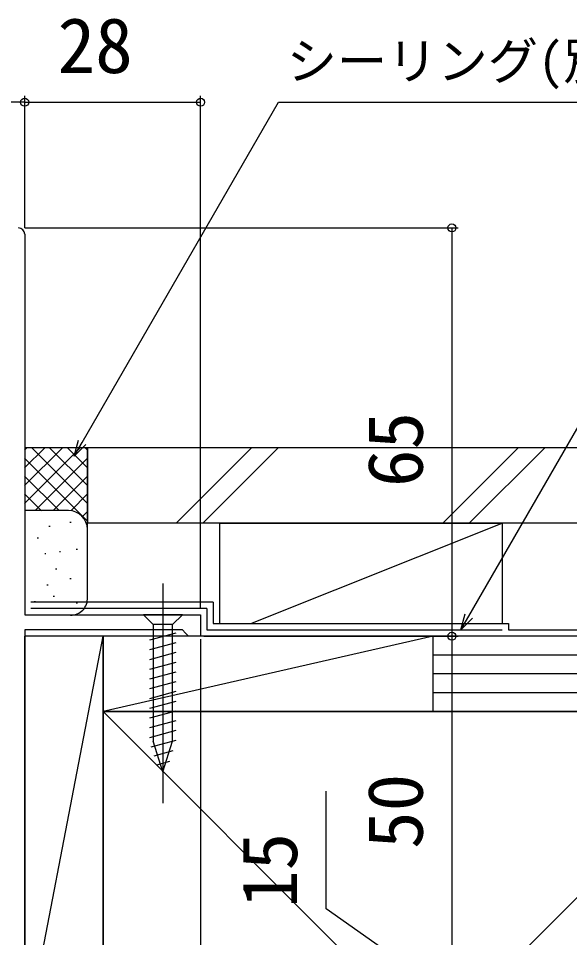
# Model space of a CAD drawing. Units: millimetres, scale not verified. Extents: x -525 to 525, y -783 to 778.
# Drawn here: x 174 to 261.7, y -383 to -236.7 of the extents above; entities that cross this region are included whole.
import ezdxf
from ezdxf.enums import TextEntityAlignment as Align

# ---------------------------------------------------------------- set-up
doc = ezdxf.new("R2010")
doc.units = ezdxf.units.MM
doc.header["$LTSCALE"] = 4
for name, color, linetype in [('0-2_YKK_11', 7, 'Continuous'), ('0-5_YKK_13', 4, 'Continuous'), ('0-7_YKK_D', 6, 'Continuous'), ('0-9_YSS_K', 3, 'Continuous'), ('0-A_YSS_KE', 3, 'Continuous')]:
    doc.layers.add(name, color=color, linetype=linetype)
doc.styles.add('ＭＳ ゴシック', font='')
doc.styles.get('ＭＳ ゴシック').set_extended_font_data('MS Gothic')

msp = doc.modelspace()

# ---------------------------------------------------------------- linework, layer by layer
at = {"layer": '0-2_YKK_11'}
msp.add_lwpolyline([(174.997, -271.035), (174.997, -331.635), (202.997, -331.635), (202.997, -335.035), (201.097, -335.035), (200.597, -334.535), (200.097, -334.035), (174.997, -334.035), (174.997, -385.035), (173.497, -385.035), (173.497, -397.535), (174.997, -397.535), (174.997, -400.035), (170.997, -400.035), (170.997, -385.035), (118.997, -385.035), (118.997, -383.235), (120.997, -383.235), (120.997, -375.035), (124.297, -375.035)], dxfattribs=at)
msp.add_arc((173.997, -271.035), 1, 0.00001, 89.99999, dxfattribs=at)
at = {"layer": '0-5_YKK_13'}
for p, q in [((196.997, -326.635), (196.997, -361.635)), ((200.097, -331.635), (193.897, -331.635)), ((193.897, -331.635), (195.447, -333.185)), ((200.097, -331.635), (198.547, -333.185)), ((195.447, -333.185), (195.447, -351.719)), ((198.547, -333.185), (195.447, -333.185)), ((198.547, -351.719), (198.547, -333.185)), ((194.897, -335.611), (199.097, -334.486)), ((194.897, -337.164), (199.097, -336.038)), ((194.897, -338.717), (199.097, -337.591)), ((194.897, -340.27), (199.097, -339.144)), ((194.897, -341.823), (199.097, -340.697)), ((194.897, -343.376), (199.097, -342.25)), ((194.897, -344.928), (199.097, -343.803)), ((194.897, -346.481), (199.097, -345.356)), ((194.897, -348.034), (199.097, -346.909)), ((194.897, -349.587), (199.097, -348.462)), ((194.897, -351.14), (199.097, -350.015)), ((195.156, -352.624), (199.097, -351.568)), ((196.997, -356.635), (195.447, -351.719)), ((196.997, -356.635), (198.547, -351.719)), ((195.607, -354.056), (198.644, -353.242)), ((196.059, -355.488), (198.109, -354.938))]:
    msp.add_line(p, q, dxfattribs=at)
at = {"layer": '0-7_YKK_D'}
for p, q in [((174.997, -250.035), (162.997, -250.035)), ((174.997, -270.035), (174.997, -249.035)), ((174.997, -270.035), (174.997, -249.035)), ((174.997, -250.035), (202.997, -250.035)), ((202.997, -330.635), (202.997, -249.035)), ((174.997, -270.035), (243.997, -270.035)), ((242.997, -270.035), (242.997, -335.035)), ((203.497, -335.035), (243.997, -335.035)), ((203.497, -335.035), (243.997, -335.035)), ((242.997, -335.035), (242.997, -385.035)), ((202.997, -335.531), (202.997, -605.045))]:
    msp.add_line(p, q, dxfattribs=at)
for points in [[(182.861, -306.385), (184.136, -304.176), (215.394, -250.035), (298.72, -250.035)], [(244.435, -334.035), (245.71, -331.826), (283.268, -266.773), (372.839, -266.773)], [(184.727, -304.518), (182.861, -306.385), (183.544, -303.835)], [(246.301, -332.168), (244.435, -334.035), (245.118, -331.485)], [(242.997, -392.535), (222.997, -378.449), (222.997, -359.722)]]:
    msp.add_lwpolyline(points, dxfattribs=at)
for centre in [(174.997, -250.035), (174.997, -250.035), (202.997, -250.035), (242.997, -270.035), (242.997, -335.035), (242.997, -335.035)]:
    msp.add_circle(centre, 0.637, dxfattribs=at)
at = {"layer": '0-9_YSS_K'}
for p, q in [((184.994, -305.035), (174.994, -305.035)), ((174.994, -313.892), (183.852, -305.035)), ((174.994, -311.064), (181.024, -305.035)), ((174.994, -308.236), (178.195, -305.035)), ((174.994, -305.407), (175.367, -305.035)), ((176.136, -305.035), (184.994, -313.892)), ((178.965, -305.035), (184.994, -311.064)), ((181.793, -305.035), (184.994, -308.236)), ((184.622, -305.035), (184.994, -305.407)), ((184.994, -318.035), (184.994, -305.035)), ((211.104, -305.035), (199.104, -317.035)), ((215.347, -305.035), (203.347, -317.035)), ((253.531, -305.035), (241.531, -317.035)), ((257.773, -305.035), (245.773, -317.035)), ((174.994, -306.721), (184.994, -316.721)), ((176.681, -315.035), (184.994, -306.721)), ((174.994, -309.549), (180.48, -315.035)), ((179.509, -315.035), (184.994, -309.549)), ((174.994, -312.378), (177.669, -315.052)), ((182.32, -315.052), (184.994, -312.378)), ((181.994, -315.035), (174.994, -315.035)), ((184.2, -316.001), (184.994, -315.206)), ((182.189, -316.862), (182.389, -316.862)), ((205.994, -317.035), (205.994, -333.035)), ((205.994, -317.035), (250.994, -317.035)), ((210.994, -333.035), (250.994, -317.035)), ((250.994, -317.035), (250.994, -333.035)), ((178.851, -317.53), (179.051, -317.53)), ((184.994, -329.135), (184.994, -318.035)), ((176.995, -319.361), (177.195, -319.361)), ((178.183, -321.869), (178.383, -321.869)), ((180.52, -321.536), (180.72, -321.536)), ((183.191, -321.202), (183.391, -321.202)), ((179.917, -324.329), (180.117, -324.329)), ((182.189, -325.875), (182.389, -325.875)), ((178.517, -326.877), (178.717, -326.877)), ((179.539, -328.655), (179.739, -328.655)), ((176.534, -329.486), (176.734, -329.486)), ((180.186, -330.548), (180.386, -330.548)), ((183.191, -329.717), (183.391, -329.717)), ((175.294, -331.635), (181.994, -331.635)), ((174.994, -400.035), (187.494, -335.035)), ((239.994, -335.035), (187.494, -347.035)), ((250.994, -335.035), (205.994, -335.035)), ((239.994, -347.035), (239.994, -335.035)), ((352.488, -335.035), (239.994, -335.035)), ((352.488, -338.035), (239.994, -338.035)), ((352.488, -341.035), (239.994, -341.035)), ((352.488, -344.035), (239.994, -344.035)), ((187.497, -452.035), (292.497, -347.035)), ((187.497, -347.035), (292.497, -452.035)), ((239.994, -347.035), (352.488, -347.035))]:
    msp.add_line(p, q, dxfattribs=at)
for points in [[(187.494, -400.035), (187.494, -335.035), (174.994, -335.035), (174.994, -400.035)], [(239.994, -347.035), (239.994, -335.035), (187.494, -335.035), (187.494, -347.035)]]:
    msp.add_lwpolyline(points, close=True, dxfattribs=at)
for centre, radius, start, end in [((181.994, -318.035), 3, 360, 90), ((182.387, -329.055), 2.609, 261.34878, 358.26236)]:
    msp.add_arc(centre, radius, start, end, dxfattribs=at)
at = {"layer": '0-A_YSS_KE'}
for p, q in [((352.488, -317.035), (184.994, -317.035)), ((204.994, -329.635), (175.994, -329.635)), ((203.994, -330.635), (175.994, -330.635)), ((251.994, -333.035), (251.994, -334.035)), ((251.994, -334.035), (352.488, -334.035))]:
    msp.add_line(p, q, dxfattribs=at)
for points in [[(352.488, -305.035), (184.994, -305.035), (184.994, -317.035)], [(203.994, -330.635), (203.994, -334.035), (250.994, -334.035)], [(204.994, -329.635), (204.994, -333.035), (251.994, -333.035)], [(292.497, -347.035), (187.497, -347.035), (187.497, -452.035), (292.497, -452.035)]]:
    msp.add_lwpolyline(points, dxfattribs=at)

# ---------------------------------------------------------------- texts
at = {"layer": '0-7_YKK_D', "style": 'ＭＳ ゴシック'}
for s, height, p in [('28', 8.798, (180.235, -248.035)), ('シーリング(別途）', 5.865, (216.706, -248.167))]:
    msp.add_text(s, height=height, dxfattribs=at).set_placement(p, align=Align.BOTTOM_LEFT)
for s, p in [('65', (240.997, -311.296)), ('50', (240.997, -368.898)), ('15', (220.997, -378.29))]:
    msp.add_text(s, height=8.798, rotation=90, dxfattribs=at).set_placement(p, align=Align.BOTTOM_LEFT)

doc.saveas('drawing.dxf')
